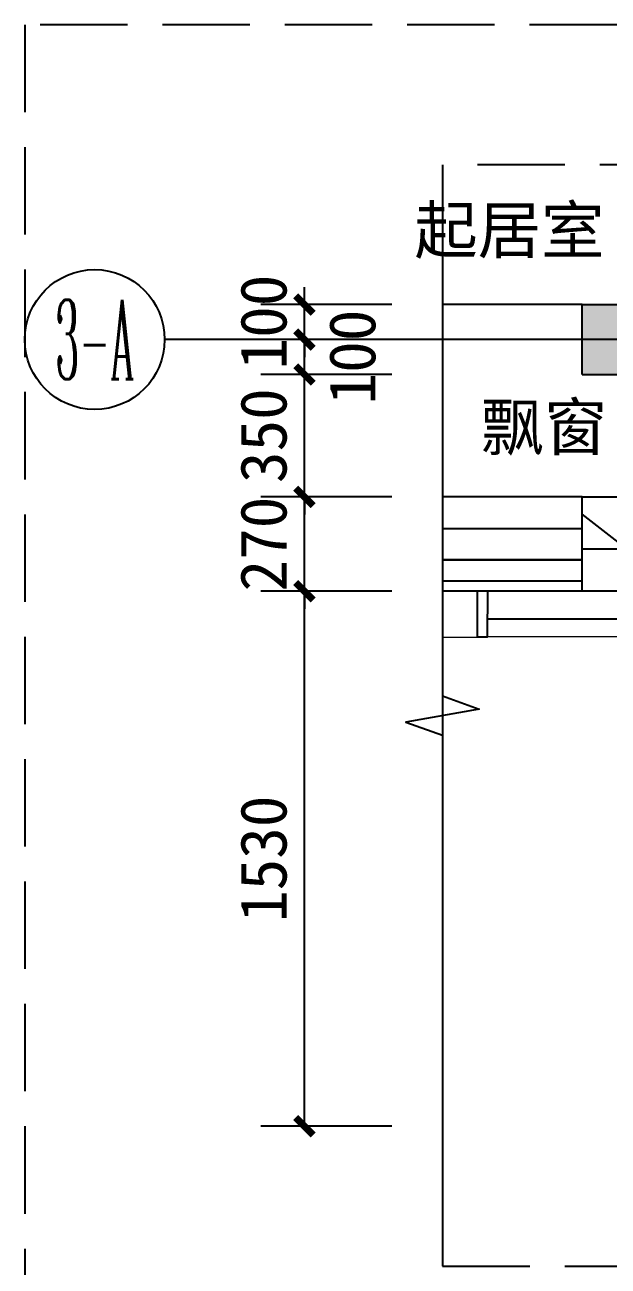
# Model space of a CAD drawing. Extents: x -10817 to 167545, y 26551 to 157048.
# Drawn here: x 15311 to 16980, y 108290 to 111840 of the extents above; entities that cross this region are included whole.
import ezdxf
from ezdxf.enums import TextEntityAlignment as Align
from ezdxf.xclip import XClip

# ---------------------------------------------------------------- set-up
doc = ezdxf.new("R2010")
doc.units = 0
doc.header["$LTSCALE"] = 1000
doc.header["$MEASUREMENT"] = 0
doc.header["$XCLIPFRAME"] = 0
doc.linetypes.add('DASH', pattern=[0.35, 0.25, -0.1])
doc.linetypes.add('DOTE', pattern=[2.42, 2, -0.2, 0.02, -0.2])
doc.layers.get('Defpoints').update_dxf_attribs({"color": 30, "linetype": 'DASH'})
for name, color, linetype in [('120-O-MC$0$A-ANNO-HATC-SOLD', 252, 'Continuous'), ('120-O-MC$0$A-COLU-CONC-HATC', 204, 'Continuous'), ('120-O-MC$0$A-DOOR', 51, 'Continuous'), ('120-O-MC$0$A-FLOR-HRAL', 71, 'Continuous'), ('120-O-MC$0$A-WALL-BLOK', 131, 'Continuous'), ('120-O-MC$0$A-WALL-INSL', 241, 'Continuous'), ('120-墙体$0$120-墙体$0$A-COLU-CONC-HATC', 204, 'Continuous'), ('120-墙体$0$120-墙体$0$A-WALL-CONC', 9, 'Continuous'), ('3#-夹层$0$A-ANNO-TEXT', 7, 'Continuous'), ('3#楼二层线脚$0$A-00-HX-113-wall-01Y$0$HRAL', 31, 'Continuous'), ('3#楼二层线脚$0$bolibeiban剖', 4, 'Continuous'), ('A-ANNO-AXIS-CIRC', 3, 'Continuous'), ('A-ANNO-AXIS-TEXT', 7, 'Continuous'), ('A-ANNO-DIMS', 3, 'Continuous'), ('A-ANNO-DOTE', 10, 'DOTE'), ('A-ANNO-SYMB', 3, 'Continuous'), ('AXIS_TEXT', 7, 'Continuous')]:
    doc.layers.add(name, color=color, linetype=linetype)
doc.layers.add('3#楼二层线脚$0$A-00-15-4#-PM-TF$0$00-装饰-看', color=46, linetype='Continuous', lineweight=5)
doc.styles.add('3#-夹层$0$Standard', font='')
doc.styles.add('_TCH_AXIS', font='COMPLEX', dxfattribs={"bigfont": 'GBCBIG'})
doc.styles.add('_TCH_DIM_T3', font='')
doc.styles.add('COMPLEX', font='COMPLEX')
doc.styles.get('3#-夹层$0$Standard').set_extended_font_data('SimSun')
doc.styles.get('_TCH_DIM_T3').set_extended_font_data('SimSun')
doc.dimstyles.new('_TCH_ARCH&&50', dxfattribs={"dimtxt": 132.911392, "dimasz": 50, "dimexe": 125, "dimexo": 150, "dimgap": 50, "dimtad": 1, "dimdec": 0, "dimzin": 0, "dimdsep": 46, "dimtxsty": '_TCH_DIM_T3', "dimblk": 'ARCHTICK', "dimcen": 0.09, "dimclrt": 7, "dimazin": 2, "dimtfac": 1, "dimtdec": 0, "dimtix": 1, "dimtmove": 2, "dimatfit": 3, "dimfxl": 50, "dimtolj": 1, "dimtzin": 0, "dimarcsym": 0})

# ---------------------------------------------------------------- blocks, each defined once
blk = doc.blocks.new('120-O-MC$0$BGBFG')
at = {"layer": '120-O-MC$0$A-FLOR-HRAL'}
blk.add_lwpolyline([(0, 0), (700, 0), (700, -60), (0, -60)], close=True, dxfattribs=at)
blk.add_lwpolyline([(700, 0), (700, -90)], dxfattribs=at)
blk = doc.blocks.new('120-O-MC$0$$TCHSYS$WIN2D')
for p, q in [((-0.5, 0.5), (0.5, 0.5)), ((-0.5, 0.5), (-0.5, -0.5)), ((0.5, 0.5), (0.5, -0.5)), ((0.5, 0.1667), (-0.5, 0.1667)), ((0.5, -0.1667), (-0.5, -0.1667)), ((-0.5, -0.5), (0.5, -0.5))]:
    blk.add_line(p, q)
blk = doc.blocks.new('120-O-MC')
at = {"layer": '120-O-MC$0$A-COLU-CONC-HATC'}
h = blk.add_hatch(dxfattribs=at)
h.set_pattern_fill('空心砖', color=256, scale=100, style=0)
h.set_pattern_definition([(0, (0, 0), (0, 350), []), (37.875, (400, 0), (-169.615, 218.0767), []), (90, (400, 0), (-450, 3e-14), [])])
h.paths.add_polyline_path([(-6650, -11700.000521), (-6150, -11700.000521), (-6150, -11550.000521), (-6550, -11550.000521), (-6650, -11600.000521)])
at = {"layer": '120-O-MC$0$A-ANNO-HATC-SOLD'}
blk.add_lwpolyline([(-6150, -11000), (-3150, -11000)], dxfattribs=at)
at = {"layer": '120-O-MC$0$A-WALL-BLOK'}
for p, q in [((-6150, -11550.000521), (-6550, -11550.000521)), ((-6150, -11700.000521), (-6150, -11550.000521)), ((-6650, -11700.000521), (-6150, -11700.000521))]:
    blk.add_line(p, q, dxfattribs=at)
at = {"layer": '120-O-MC$0$A-WALL-INSL'}
for p, q in [((-6150, -11820.000521), (-6150, -11700.000521)), ((-6650, -11820.000521), (-6150, -11820.000521))]:
    blk.add_line(p, q, dxfattribs=at)
blk.add_blockref('120-O-MC$0$BGBFG', (-6150, -11730.000521))
at = {"layer": '120-O-MC$0$A-DOOR', "xscale": 3000, "yscale": -270, "zscale": 270}
blk.add_blockref('120-O-MC$0$$TCHSYS$WIN2D', (-4650, -11685.000521), dxfattribs=at)
blk = doc.blocks.new('120-墙体')
at = {"layer": '120-墙体$0$120-墙体$0$A-COLU-CONC-HATC'}
blk.add_hatch(color=256, dxfattribs=at).paths.add_polyline_path([(-6150, -11000), (-6600, -11000), (-6600, -11200), (-6150, -11200)])
at = {"layer": '120-墙体$0$120-墙体$0$A-WALL-CONC'}
for p, q in [((-6150, -11000), (-6600, -11000)), ((-6150, -11200), (-6150, -11000)), ((-6150, -11200), (-6600, -11200))]:
    blk.add_line(p, q, dxfattribs=at)
blk = doc.blocks.new('3#楼二层线脚')
at = {"layer": '3#楼二层线脚$0$A-00-15-4#-PM-TF$0$00-装饰-看', "color": 251}
for points in [[(2630, -4850), (3770.4, -4850)], [(6500, -4850), (3800.4, -4850.9)]]:
    blk.add_lwpolyline(points, dxfattribs=at)
at = {"layer": '3#楼二层线脚$0$A-00-HX-113-wall-01Y$0$HRAL'}
blk.add_lwpolyline([(3800.3, -4720), (3800.4, -4850), (3770.4, -4850), (3770.3, -4720)], dxfattribs=at)
at = {"layer": '3#楼二层线脚$0$bolibeiban剖'}
blk.add_lwpolyline([(2630, -4800), (3770.4, -4800)], dxfattribs=at)
blk = doc.blocks.new('_ArchTick')
at = {"color": 0, "linetype": 'ByBlock', "const_width": 0.4}
blk.add_lwpolyline([(-0.5, -0.5), (0.5, 0.5)], dxfattribs=at)
blk = doc.blocks.new('*D3195')
at = {"layer": 'A-ANNO-DIMS', "color": 0, "lineweight": -2, "transparency": 16777216}
for p, q in [((16361.1, 110219.7), (15986.1, 110219.7)), ((16111.1, 108689.7), (16111.1, 110219.7)), ((16361.1, 108689.7), (15986.1, 108689.7))]:
    blk.add_line(p, q, dxfattribs=at)
at = {"layer": 'Defpoints', "color": 0, "transparency": 16777216}
for p in [(16111.1, 110219.7), (16511.1, 110219.7), (16511.1, 108689.7)]:
    blk.add_point(p, dxfattribs=at)
at = {"layer": 'A-ANNO-DIMS', "color": 0, "lineweight": -2, "transparency": 16777216, "xscale": 50, "yscale": 50, "zscale": 50}
for p, rotation in [((16111.1, 110219.7), 90), ((16111.1, 108689.7), 270)]:
    blk.add_blockref('_ArchTick', p, dxfattribs=dict(at, rotation=rotation))
at = {"layer": 'A-ANNO-DIMS', "color": 7, "transparency": 16777216, "insert": (15994.6, 109454.7), "char_height": 132.91, "attachment_point": 5, "rotation": 90, "style": '_TCH_DIM_T3'}
blk.add_mtext('\\A1;1530', dxfattribs=at)
blk = doc.blocks.new('*D3196')
at = {"layer": 'A-ANNO-DIMS', "color": 0, "lineweight": -2, "transparency": 16777216}
for p, q in [((16111.1, 110489.7), (16111.1, 110539.7)), ((16361.1, 110489.7), (15986.1, 110489.7)), ((16111.1, 110219.7), (16111.1, 110489.7)), ((16361.1, 110219.7), (15986.1, 110219.7)), ((16111.1, 110219.7), (16111.1, 110169.7))]:
    blk.add_line(p, q, dxfattribs=at)
at = {"layer": 'Defpoints', "color": 0, "transparency": 16777216}
for p in [(16111.1, 110489.7), (16511.1, 110489.7), (16511.1, 110219.7)]:
    blk.add_point(p, dxfattribs=at)
at = {"layer": 'A-ANNO-DIMS', "color": 0, "lineweight": -2, "transparency": 16777216, "xscale": 50, "yscale": 50, "zscale": 50}
for p, rotation in [((16111.1, 110489.7), 270), ((16111.1, 110219.7), 90)]:
    blk.add_blockref('_ArchTick', p, dxfattribs=dict(at, rotation=rotation))
at = {"layer": 'A-ANNO-DIMS', "color": 7, "transparency": 16777216, "insert": (15994.6, 110354.7), "char_height": 132.91, "attachment_point": 5, "rotation": 90, "style": '_TCH_DIM_T3'}
blk.add_mtext('\\A1;270', dxfattribs=at)
blk = doc.blocks.new('*D3197')
at = {"layer": 'A-ANNO-DIMS', "color": 0, "lineweight": -2, "transparency": 16777216}
for p, q in [((16111.1, 110839.7), (16111.1, 110889.7)), ((16361.1, 110839.7), (15986.1, 110839.7)), ((16111.1, 110489.7), (16111.1, 110839.7)), ((16361.1, 110489.7), (15986.1, 110489.7)), ((16111.1, 110489.7), (16111.1, 110439.7))]:
    blk.add_line(p, q, dxfattribs=at)
at = {"layer": 'Defpoints', "color": 0, "transparency": 16777216}
for p in [(16111.1, 110839.7), (16511.1, 110839.7), (16511.1, 110489.7)]:
    blk.add_point(p, dxfattribs=at)
at = {"layer": 'A-ANNO-DIMS', "color": 0, "lineweight": -2, "transparency": 16777216, "xscale": 50, "yscale": 50, "zscale": 50}
for p, rotation in [((16111.1, 110839.7), 270), ((16111.1, 110489.7), 90)]:
    blk.add_blockref('_ArchTick', p, dxfattribs=dict(at, rotation=rotation))
at = {"layer": 'A-ANNO-DIMS', "color": 7, "transparency": 16777216, "insert": (15994.6, 110664.7), "char_height": 132.91, "attachment_point": 5, "rotation": 90, "style": '_TCH_DIM_T3'}
blk.add_mtext('\\A1;350', dxfattribs=at)
blk = doc.blocks.new('*D3198')
at = {"layer": 'A-ANNO-DIMS', "color": 0, "lineweight": -2, "transparency": 16777216}
for p, q in [((16361.1, 110939.7), (15986.1, 110939.7)), ((16111.1, 110839.7), (16111.1, 110939.7)), ((16361.1, 110839.7), (15986.1, 110839.7))]:
    blk.add_line(p, q, dxfattribs=at)
at = {"layer": 'Defpoints', "color": 0, "transparency": 16777216}
for p in [(16111.1, 110939.7), (16511.1, 110939.7), (16511.1, 110839.7)]:
    blk.add_point(p, dxfattribs=at)
at = {"layer": 'A-ANNO-DIMS', "color": 0, "lineweight": -2, "transparency": 16777216, "xscale": 50, "yscale": 50, "zscale": 50}
for p, rotation in [((16111.1, 110939.7), 90), ((16111.1, 110839.7), 270)]:
    blk.add_blockref('_ArchTick', p, dxfattribs=dict(at, rotation=rotation))
at = {"layer": 'A-ANNO-DIMS', "color": 7, "transparency": 16777216, "insert": (16248.6, 110889.7), "char_height": 132.91, "attachment_point": 5, "rotation": 90, "style": '_TCH_DIM_T3'}
blk.add_mtext('\\A1;100', dxfattribs=at)
blk = doc.blocks.new('*D3199')
at = {"layer": 'A-ANNO-DIMS', "color": 0, "lineweight": -2, "transparency": 16777216}
for p, q in [((16111.1, 111039.7), (16111.1, 111089.7)), ((16361.1, 111039.7), (15986.1, 111039.7)), ((16111.1, 110939.7), (16111.1, 111039.7)), ((16361.1, 110939.7), (15986.1, 110939.7)), ((16111.1, 110939.7), (16111.1, 110889.7))]:
    blk.add_line(p, q, dxfattribs=at)
at = {"layer": 'Defpoints', "color": 0, "transparency": 16777216}
for p in [(16111.1, 111039.7), (16511.1, 111039.7), (16511.1, 110939.7)]:
    blk.add_point(p, dxfattribs=at)
at = {"layer": 'A-ANNO-DIMS', "color": 0, "lineweight": -2, "transparency": 16777216, "xscale": 50, "yscale": 50, "zscale": 50}
for p, rotation in [((16111.1, 111039.7), 270), ((16111.1, 110939.7), 90)]:
    blk.add_blockref('_ArchTick', p, dxfattribs=dict(at, rotation=rotation))
at = {"layer": 'A-ANNO-DIMS', "color": 7, "transparency": 16777216, "insert": (15994.6, 110989.7), "char_height": 132.91, "attachment_point": 5, "rotation": 90, "style": '_TCH_DIM_T3'}
blk.add_mtext('\\A1;100', dxfattribs=at)
blk = doc.blocks.new('_AXISO')
blk.add_circle((0, 0), 0.5)
at = {"layer": 'AXIS_TEXT', "style": 'COMPLEX', "width": 1.041667}
blk.add_attdef('A', text='', height=0.56, dxfattribs=at).set_placement((-0.25, -0.28), (0.25, -0.28), align=Align.FIT)

msp = doc.modelspace()

# ---------------------------------------------------------------- linework, layer by layer
at = {"layer": 'A-ANNO-AXIS-CIRC'}
msp.add_line((16505.6, 110939.7), (15711.1, 110939.7), dxfattribs=at)
at = {"layer": 'A-ANNO-DOTE'}
msp.add_lwpolyline([(22205.2, 110939.7), (15711.1, 110939.7)], dxfattribs=at)
at = {"layer": 'A-ANNO-SYMB'}
msp.add_lwpolyline([(16506.1, 111439.7), (16506.1, 109920.9), (16611.1, 109882.7), (16401.1, 109845.7), (16506.1, 109808.4), (16506.1, 108289.7)], dxfattribs=at)
at = {"layer": 'Defpoints'}
for points in [[(22605.2, 111839.7), (15311.1, 111839.7), (15311.1, 107089.7), (22605.2, 107089.7)], [(16506.1, 108289.7), (21405.8, 108289.7), (21405.8, 111439.7), (16506.1, 111439.7)], [(16506.1, 108289.7), (21405.8, 108289.7), (21405.8, 111439.7), (16506.1, 111439.7)]]:
    msp.add_lwpolyline(points, close=True, dxfattribs=at)

# ---------------------------------------------------------------- block references
ref = msp.add_blockref('120-O-MC', (10755.7, 122039.7), dxfattribs=dict(xscale=-1))
XClip(ref).set_block_clipping_path([(-5750.4371804217, -13749.9399204811), (-10650.1720858813, -13750.0015722989), (-10650.1720858813, -10600.0055540463), (-5750.4371804217, -10599.9439022285)])
ref = msp.add_blockref('120-墙体', (10755.7, 122039.7), dxfattribs=dict(xscale=-1))
XClip(ref).set_block_clipping_path([(-5750.4371804217, -13749.9393994769), (-10650.1720858813, -13750.0010512947), (-10650.1720858813, -10600.0050330421), (-5750.4371804217, -10599.9433812243)])
ref = msp.add_blockref('3#楼二层线脚', (20405.7, 114939.7), dxfattribs=dict(xscale=-1))
XClip(ref).set_block_clipping_path([(-1000.1720858813, -6649.9393994769), (3899.5628195783, -3500.0050330421)])
at = {"layer": 'A-ANNO-AXIS-CIRC'}
ref = msp.add_blockref('_AXISO', (15511.1, 110939.7), dxfattribs=dict(at, xscale=400, yscale=400, zscale=400))
ref.add_attrib('A', '3-A', dxfattribs={"layer": 'A-ANNO-AXIS-TEXT', "height": 226.27, "style": '_TCH_AXIS', "width": 0.333333}).set_placement((15397.9, 110826.5), (15624.2, 110826.5), align=Align.FIT)

# ---------------------------------------------------------------- texts
at = {"layer": '3#-夹层$0$A-ANNO-TEXT', "style": '3#-夹层$0$Standard'}
for s, p in [('起居室', (16425.5, 111186.5)), ('飘窗', (16615.3, 110623.6))]:
    msp.add_text(s, height=132.91, dxfattribs=at).set_placement(p)

# ---------------------------------------------------------------- dimensions: what is measured, and where the dimension line sits
at = {"layer": 'A-ANNO-DIMS'}
for p1, p2, picture, middle in [((16511.1, 110939.7), (16511.1, 111039.7), '*D3199', (15994.6, 110989.7)), ((16511.1, 110489.7), (16511.1, 110839.7), '*D3197', (15994.6, 110664.7)), ((16511.1, 110219.7), (16511.1, 110489.7), '*D3196', (15994.6, 110354.7)), ((16511.1, 108689.7), (16511.1, 110219.7), '*D3195', (15994.6, 109454.7))]:
    dim = msp.add_aligned_dim(p1=p1, p2=p2, distance=400, dimstyle='_TCH_ARCH&&50', dxfattribs=at)
    dim.commit()
    dim.dimension.update_dxf_attribs({"geometry": picture, "text_midpoint": middle})
dim = msp.add_linear_dim(base=(16111.1, 110939.7), p1=(16511.1, 110839.7), p2=(16511.1, 110939.7), angle=90, dimstyle='_TCH_ARCH&&50', dxfattribs=at)
dim.commit()
dim.dimension.update_dxf_attribs({"geometry": '*D3198', "text_midpoint": (16248.6, 110889.7), "dimtype": 161})

doc.saveas('drawing.dxf')
